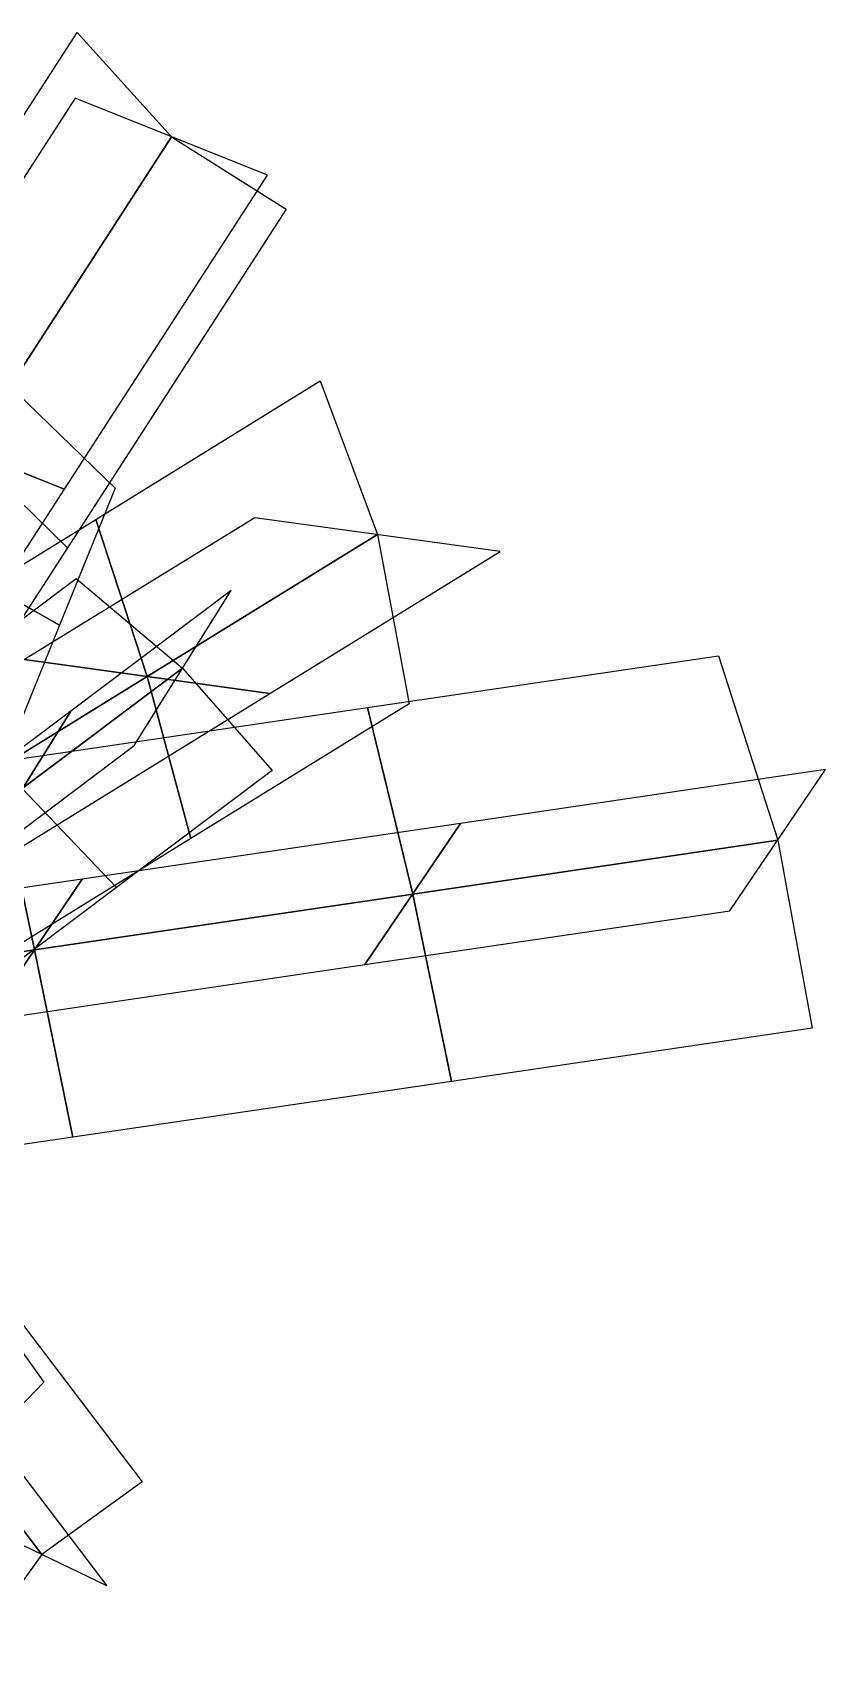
# Model space of a CAD drawing. Header units: metres. Extents: x -2.28 to 1.44, y -0.15 to 3.47.
# Drawn here: x 0.189 to 1.444, y 0.623 to 3.199 of the extents above; entities that cross this region are included whole.
import ezdxf

# ---------------------------------------------------------------- set-up
doc = ezdxf.new("R2010")
doc.units = ezdxf.units.M

msp = doc.modelspace()

# ---------------------------------------------------------------- linework, layer by layer
at = {"layer": 'coconut_palm2_leaves'}
for points in [[(0.087134, 2.536862, 5.071242), (-0.042566, 2.732208, 4.858423), (0.259357, 3.199454, 4.676614), (0.408665, 3.034454, 5.013334)], [(-0.06499, 2.597672, 5.278421), (0.239257, 2.476053, 4.864063), (0.560789, 2.973645, 4.806155), (0.256542, 3.095263, 5.220513)], [(0.244022, 2.383593, 5.175376), (0.087134, 2.536862, 5.071242), (0.408665, 3.034454, 5.013334), (0.590587, 2.919926, 5.015592)], [(0.231474, 2.260991, 3.714583), (-0.024519, 2.406194, 3.768163), (0.093333, 2.697097, 3.246159), (0.319429, 2.478098, 3.130983)], [(0.370515, 2.17956, 5.15308), (0.289062, 2.428415, 5.059961), (0.644371, 2.647699, 5.44341), (0.734835, 2.404405, 5.511335)], [(-0.346527, 2.161975, 5.10001), (-0.042279, 2.040357, 4.685652), (0.239257, 2.476053, 4.864063), (-0.06499, 2.597672, 5.278421)], [(-0.062243, 1.909629, 5.028843), (-0.194403, 2.101166, 4.892831), (0.087134, 2.536862, 5.071242), (0.244022, 2.383593, 5.175376)], [(-0.020239, 1.9384, 4.840094), (-0.09973, 2.188466, 4.735234), (0.289062, 2.428415, 5.059961), (0.370515, 2.17956, 5.15308)], [(0.176334, 2.206311, 5.358041), (0.564697, 2.152808, 4.948118), (0.929016, 2.377654, 5.306374), (0.540653, 2.431157, 5.716297)], [(0.07479, 1.874237, 4.117057), (-0.191285, 1.994553, 4.137988), (-0.024519, 2.406194, 3.768163), (0.231474, 2.260991, 3.714583)], [(0.439556, 1.923044, 5.268652), (0.370515, 2.17956, 5.15308), (0.734835, 2.404405, 5.511335), (0.785382, 2.136476, 5.644323)], [(0.172516, 2.002154, 3.955822), (0.014956, 2.152596, 3.906152), (0.257695, 2.334988, 3.595738), (0.426509, 2.193003, 3.657542)], [(0.249435, 2.124796, 4.122771), (0.095598, 1.879513, 3.788873), (0.349591, 2.070362, 3.490593), (0.503427, 2.315645, 3.82449)], [(-0.21442, 1.965152, 5.045055), (0.173943, 1.911648, 4.635132), (0.564697, 2.152808, 4.948118), (0.176334, 2.206311, 5.358041)], [(0.321637, 1.845371, 3.990619), (0.172516, 2.002154, 3.955822), (0.426509, 2.193003, 3.657542), (0.568205, 2.030641, 3.676551)], [(0.790727, 1.835183, 4.264471), (0.719001, 2.130504, 4.144081), (1.275036, 2.212428, 3.865484), (1.368666, 1.920334, 4.02797)], [(0.057287, 1.687121, 4.948773), (-0.020239, 1.9384, 4.840094), (0.370515, 2.17956, 5.15308), (0.439556, 1.923044, 5.268652)], [(-0.027665, 1.916584, 4.382806), (-0.181502, 1.671301, 4.048909), (0.095598, 1.879513, 3.788873), (0.249435, 2.124796, 4.122771)], [(0.191712, 1.746927, 4.418899), (0.129323, 2.043623, 4.316333), (0.719001, 2.130504, 4.144081), (0.790727, 1.835183, 4.264471)], [(-0.416429, 1.657326, 4.525761), (-0.47564, 1.954491, 4.426587), (0.129323, 2.043623, 4.316333), (0.191712, 1.746927, 4.418899)], [(0.866345, 1.947082, 4.552217), (0.715109, 1.723284, 3.976723), (1.293048, 1.808435, 3.740223), (1.444284, 2.032233, 4.315717)], [(0.046764, 1.638833, 4.257962), (-0.104584, 1.793943, 4.215858), (0.172516, 2.002154, 3.955822), (0.321637, 1.845371, 3.990619)], [(0.26733, 1.858826, 4.706645), (0.116094, 1.635028, 4.131152), (0.715109, 1.723284, 3.976723), (0.866345, 1.947082, 4.552217)], [(0.852404, 1.538382, 4.339499), (0.790727, 1.835183, 4.264471), (1.368666, 1.920334, 4.02797), (1.423145, 1.622472, 4.056818)], [(-0.340811, 1.769225, 4.813508), (-0.492047, 1.545427, 4.238014), (0.116094, 1.635028, 4.131152), (0.26733, 1.858826, 4.706645)], [(0.252763, 1.450033, 4.513834), (0.191712, 1.746927, 4.418899), (0.790727, 1.835183, 4.264471), (0.852404, 1.538382, 4.339499)], [(-0.357218, 1.360161, 4.624935), (-0.416429, 1.657326, 4.525761), (0.191712, 1.746927, 4.418899), (0.252763, 1.450033, 4.513834)], [(-0.077429, 1.163311, 4.911761), (0.045452, 1.28816, 4.953174), (0.206787, 1.062108, 5.168325), (0.084838, 0.935954, 5.125565)], [(-0.032818, 1.100024, 4.978685), (0.110633, 1.235157, 5.003725), (0.362133, 0.904449, 5.11568), (0.203744, 0.788957, 5.121337)], [(-0.135287, 1.149238, 5.142086), (0.06965, 1.050811, 4.815285), (0.306213, 0.739744, 4.957937), (0.101276, 0.838171, 5.284738)], [(-0.159661, 0.943053, 4.921695), (-0.032818, 1.100024, 4.978685), (0.203744, 0.788957, 5.121337), (0.083767, 0.622958, 5.0243)]]:
    msp.add_3dface(points, dxfattribs=at)

doc.saveas('drawing.dxf')
